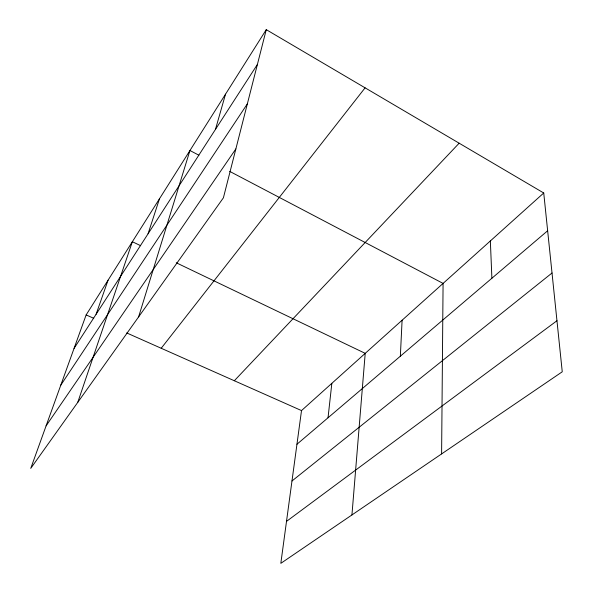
<?xml version="1.0" encoding="UTF-8"?>
<svg xmlns="http://www.w3.org/2000/svg" width="593" height="593" viewBox="0 0 593 593"><rect width="100%" height="100%" fill="white"/><g stroke="black" fill="none" stroke-linecap="round" stroke-linejoin="round"><path stroke-width="0.89" d="M441.607 453.912L443.082 283.41L229.721 171.392M400.349 356.193L402.098 320.227M351.938 514.946L365.214 353.354L176.269 262.773M328.033 417.776L331.843 383.33M543.737 192.992L301.511 410.586L280.823 563.35L562.253 371.796L543.737 192.992L266.264 29.65L86.141 314.92L30.747 468.381L223.405 197.81L266.264 29.65M215.459 129.4L225.525 94.168M138.614 316.884L189.945 150.511L198.877 155.203M148.072 233.768L159.487 198.759M77.757 402.35L132.358 241.722L140.645 245.695M96.073 314.312L108.052 280.222M74.051 348.417L257.384 64.474M60.782 385.176L247.348 103.857M46.091 425.856L235.858 148.932M161.214 348.261L365.095 87.831M234.324 380.743L459.152 143.202M296.952 444.246L547.65 230.759M291.978 480.982L552.024 273.002M286.501 521.388L556.968 320.739M86.141 314.92L93.753 318.3M126.724 332.947L301.511 410.586M490.352 240.943L491.894 278.236"/></g></svg>
